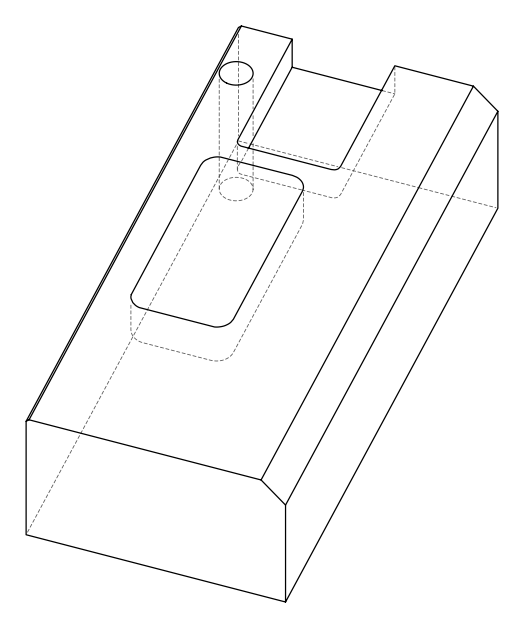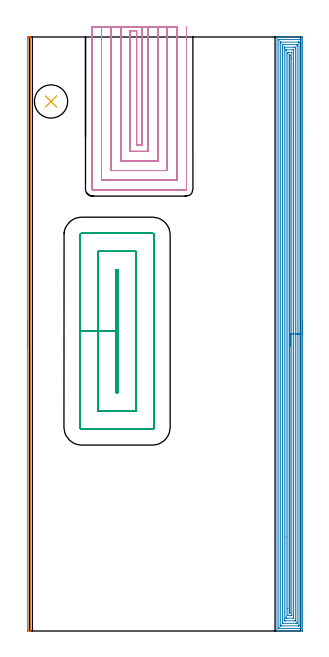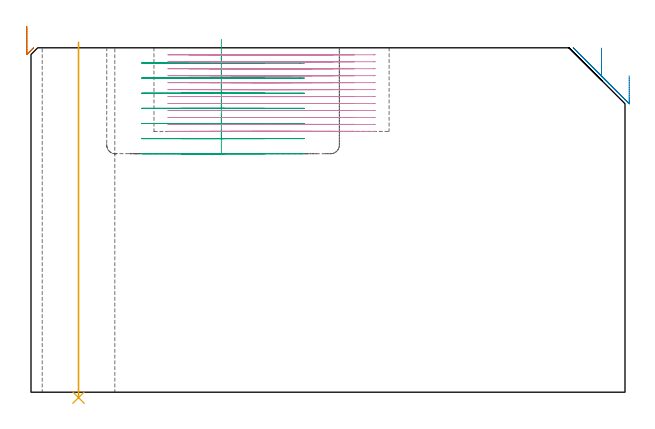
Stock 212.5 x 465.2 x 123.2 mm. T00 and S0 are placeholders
(PLAN: 5 operations, 3 tool changes, 94.7 min)
(1 AREA_MILL | FG_CHAMFER_SURFACE | UGT0205_001 | 3.87 min | 1340 mm3)
(2 AREA_MILL_1 | FG_CHAMFER_SURFACE_1 | UGT0205_001 | 29.97 min | 93040 mm3)
(3 MILL_RECTANGULAR_POCKET | POCKET_RECTANGULAR_STRAIGHT | NXT0201_007 | Follow Part, ap 6.25, ae 75% | 14.31 min | 555288 mm3)
(4 MILL_SLOT | SLOT_PARTIAL_RECTANGULAR | NXT0201_013 | Follow Part, ap 2.5, ae 75% | 46.06 min | 313021 mm3)
(5 INDEXABLE_INSERT_DRILL_THROUGH_HOLE_FROM_SOLID | STEP1HOLE | NXT0302_023 | 0.51 min | 65306 mm3)
(TOOL UGT0205_001 | Chamfer Mill 20 x 3 x 45 deg. | D20 FL50 Z2)
(TOOL NXT0201_007 | ENDMILL 25mm [R216.25-25050GCK54P 1620] | D25 R3 FL54 Z5)
(TOOL NXT0201_013 | ENDMILL 10mm | D10 FL30 Z4)
(TOOL NXT0302_023 | Index. Insert Drill 26mm [880-D2600L32-05] | D26 PA176 FL130 Z2)
(OP 1 AREA_MILL)
G17 G21 G94 G90
T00 M6
G54
G17 G0 G90 X-1.5 Y222.6 S1061 M3
G43 Z133.2 H0
Z130.8
G94 G1 Y222.638 Z129.928 F250.
Y222.752 Z129.064
Y222.941 Z128.212
Y223.203 Z127.38
Y223.537 Z126.574
Y223.94 Z125.8
Y224.408 Z125.064
Y224.94 Z124.372
Y225.529 Z123.729
Y226.172 Z123.14
Y226.864 Z122.608
Y227.6 Z122.14
Y228.374 Z121.737
Y229.18 Z121.403
Y230.012 Z121.141
Y230.864 Z120.952
Y231.728 Z120.838
Y232.6 Z120.8
Y464.574
X-1.499 Y464.854 Z120.801
X-1.493 Y465.185 Z120.804
X-1.491 Y465.196 Z120.806
X-1.173 Y465.2 Z121.123
X-0.65 Z121.646
X-0.3 Z121.995
X0.399 Z122.699
X0.638 Z122.937
X0.771 Y465.197 Z123.063
X0.897 Y465.19 Z123.188
X0.9 Y465.021 Z123.2
Y0.179
X0.897 Y0.01 Z123.188
X0.771 Y0.003 Z123.063
X0.638 Y0. Z122.937
X0.399 Z122.699
X-0.3 Z121.995
X-1.395 Y0.001 Z120.901
X-1.491 Y0.004 Z120.805
X-1.493 Y0.015 Z120.804
X-1.5 Y0.347 Z120.8
Y232.6
Y233.472 Z120.838
Y234.336 Z120.952
Y235.188 Z121.141
Y236.02 Z121.403
Y236.826 Z121.737
Y237.6 Z122.14
Y238.336 Z122.608
Y239.028 Z123.14
Y239.671 Z123.729
Y240.26 Z124.372
Y240.792 Z125.064
Y241.26 Z125.8
Y241.663 Z126.574
Y241.997 Z127.38
Y242.259 Z128.212
Y242.448 Z129.064
Y242.562 Z129.928
Y242.6 Z130.8
G0 Z133.2
M5
M2
(OP 2 AREA_MILL_1)
G17 G21 G94 G90
T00 M6
G54
G17 G0 G90 X214. Y242.6 S1061 M3
G43 Z133.2 H0
Z113.2
G94 G1 Y242.562 Z112.328 F250.
Y242.448 Z111.464
Y242.259 Z110.612
Y241.997 Z109.78
Y241.663 Z108.974
Y241.26 Z108.2
Y240.792 Z107.464
Y240.26 Z106.772
Y239.671 Z106.129
Y239.028 Z105.54
Y238.336 Z105.008
Y237.6 Z104.54
Y236.826 Z104.137
Y236.02 Z103.803
Y235.188 Z103.541
Y234.336 Z103.352
Y233.472 Z103.238
Y232.6 Z103.2
X213.999 Y0.626 Z103.201
X213.994 Y0.013 Z103.204
X213.992 Y0.007 Z103.206
X213.381 Y0. Z103.817
X197.925 Z119.271
X195.512 Z121.683
X194.797 Z122.403
X194.496 Z122.704
X194.068 Y0.002 Z123.123
X194.046 Y0.003 Z123.145
X194.003 Y0.01 Z123.188
X194. Y0.179 Z123.2
Y465.021
X194.002 Y465.19 Z123.189
X194.066 Y465.193 Z123.126
X194.496 Y465.2 Z122.703
X194.796 Z122.403
X195.512 Z121.683
X196.764 Z120.433
X198.193 Z119.003
X213.381 Z103.817
X213.651 Y465.198 Z103.547
X213.992 Y465.19 Z103.206
X213.999 Y464.849 Z103.199
X214. Y232.6 Z103.2
X212.586 Z104.614
X212.585 Y2.316 Z104.615
X212.584 Y2.217 Z104.616
X212.579 Y2.023 Z104.621
X212.573 Y2.009 Z104.627
X212.564 Y2.005 Z104.636
X212.539 Y2.001 Z104.661
X212.487 Y2. Z104.713
X212.008 Z105.192
X195.926 Z121.274
X195.512 Y2.003 Z121.688
X195.454 Y2.006 Z121.746
X195.424 Y2.009 Z121.776
X195.42 Y2.12 Z121.78
X195.415 Y2.316 Z121.785
X195.414 Y2.414 Z121.786
X195.415 Y462.884 Z121.785
X195.416 Y462.983 Z121.784
X195.421 Y463.177 Z121.779
X195.427 Y463.191 Z121.773
X195.436 Y463.195 Z121.764
X195.461 Y463.198 Z121.739
X195.512 Y463.2 Z121.688
X195.992 Z121.208
X212.074 Z105.126
X212.487 Y463.197 Z104.713
X212.546 Y463.194 Z104.654
X212.576 Y463.191 Z104.624
X212.58 Y463.081 Z104.62
X212.585 Y462.884 Z104.615
X212.586 Y462.786 Z104.614
Y232.6
X211.172 Z106.028
X211.171 Y4.625 Z106.029
X211.17 Y4.202 Z106.03
X211.168 Y4.084 Z106.032
X211.165 Y4.028 Z106.035
X211.157 Y4.01 Z106.043
X211.104 Y4.007 Z106.096
X210.902 Y4.001 Z106.298
X197.098 Z120.102
X196.963 Y4.003 Z120.237
X196.856 Y4.008 Z120.344
X196.834 Y4.012 Z120.366
X196.832 Y4.019 Z120.368
X196.83 Y4.045 Z120.37
X196.829 Y4.202 Z120.371
X196.828 Y4.673 Z120.372
X196.829 Y460.575 Z120.371
X196.83 Y460.998 Z120.37
X196.832 Y461.116 Z120.368
X196.835 Y461.172 Z120.365
X196.843 Y461.19 Z120.357
X196.896 Y461.193 Z120.304
X197.098 Y461.199 Z120.102
X210.902 Z106.298
X211.037 Y461.198 Z106.163
X211.144 Y461.192 Z106.056
X211.166 Y461.188 Z106.034
X211.168 Y461.181 Z106.032
X211.17 Y461.155 Z106.03
X211.171 Y460.998 Z106.029
X211.172 Y460.527 Z106.028
Y232.6
X209.757 Z107.443
Y6.884
X209.753 Y6.044 Z107.447
X209.751 Y6.019 Z107.449
X209.74 Y6.01 Z107.46
X209.686 Y6.005 Z107.514
X209.576 Y6.002 Z107.624
X209.355 Y6. Z107.845
X208.914 Z108.286
X198.64 Z118.56
X198.422 Y6.002 Z118.778
X198.313 Y6.005 Z118.887
X198.261 Y6.01 Z118.939
X198.249 Y6.018 Z118.951
X198.248 Y6.036 Z118.952
X198.243 Y6.834 Z118.957
Y6.884
Y458.316
X198.247 Y459.156 Z118.953
X198.249 Y459.181 Z118.951
X198.26 Y459.19 Z118.94
X198.314 Y459.195 Z118.886
X198.424 Y459.198 Z118.776
X198.645 Y459.2 Z118.555
X199.086 Z118.114
X209.36 Z107.84
X209.578 Y459.199 Z107.622
X209.687 Y459.195 Z107.513
X209.74 Y459.19 Z107.46
X209.751 Y459.182 Z107.449
X209.752 Y459.164 Z107.448
X209.757 Y458.366 Z107.443
Y458.316
Y232.6
X208.343 Z108.857
Y9.243
X208.342 Y8.671 Z108.858
X208.34 Y8.351 Z108.86
X208.336 Y8.028 Z108.864
X208.33 Y8.009 Z108.87
X208.313 Y8.006 Z108.887
X208.272 Y8.003 Z108.928
X208.188 Y8.001 Z109.012
X208.02 Y8. Z109.18
X200.65 Z116.55
X199.98 Y8.002 Z117.22
X199.754 Y8.004 Z117.446
X199.678 Y8.01 Z117.522
X199.664 Y8.032 Z117.536
X199.661 Y8.096 Z117.539
X199.658 Y8.671 Z117.542
X199.657 Y8.994 Z117.543
Y455.957
X199.658 Y456.529 Z117.542
X199.66 Y456.849 Z117.54
X199.664 Y457.172 Z117.536
X199.67 Y457.191 Z117.53
X199.687 Y457.194 Z117.513
X199.728 Y457.197 Z117.472
X199.812 Y457.199 Z117.388
X199.98 Y457.2 Z117.22
X207.349 Z109.851
X208.02 Y457.198 Z109.18
X208.246 Y457.196 Z108.954
X208.322 Y457.19 Z108.878
X208.336 Y457.168 Z108.864
X208.339 Y457.104 Z108.861
X208.342 Y456.529 Z108.858
X208.343 Y456.206 Z108.857
Y232.6
X206.929 Z110.271
X206.928 Y10.459 Z110.272
X206.926 Y10.111 Z110.274
X206.924 Y10.026 Z110.276
X206.923 Y10.012 Z110.277
X206.9 Y10.008 Z110.3
X206.845 Y10.004 Z110.355
X206.692 Y10.001 Z110.508
X201.766 Y10. Z115.434
X201.33 Y10.002 Z115.87
X201.126 Y10.008 Z116.074
X201.083 Y10.01 Z116.117
X201.078 Y10.084 Z116.122
X201.074 Y10.259 Z116.126
X201.072 Y10.459 Z116.128
X201.071 Y73.506 Z116.129
Y454.741
X201.074 Y455.088 Z116.126
X201.076 Y455.174 Z116.124
X201.077 Y455.188 Z116.123
X201.099 Y455.192 Z116.101
X201.154 Y455.196 Z116.046
X201.308 Y455.199 Z115.892
X206.234 Y455.2 Z110.966
X206.67 Y455.198 Z110.53
X206.874 Y455.193 Z110.326
X206.917 Y455.19 Z110.283
X206.922 Y455.116 Z110.278
X206.926 Y454.941 Z110.274
X206.928 Y454.741 Z110.272
X206.929 Y388.303 Z110.271
Y232.6
X205.515 Z111.685
Y12.967
X205.512 Y12.247 Z111.688
X205.51 Y12.077 Z111.69
X205.508 Y12.023 Z111.692
X205.463 Y12.01 Z111.737
X205.34 Y12.007 Z111.86
X204.693 Y12.001 Z112.507
X202.66 Z114.54
X202.578 Y12.003 Z114.622
X202.512 Y12.007 Z114.688
X202.496 Y12.01 Z114.704
X202.492 Y12.025 Z114.708
X202.489 Y12.073 Z114.711
X202.486 Y12.247 Z114.714
X202.485 Y17.457 Z114.715
Y452.233
X202.488 Y452.953 Z114.712
X202.49 Y453.123 Z114.71
X202.492 Y453.177 Z114.708
X202.537 Y453.19 Z114.663
X202.66 Y453.193 Z114.54
X203.307 Y453.199 Z113.893
X205.34 Z111.86
X205.422 Y453.197 Z111.778
X205.488 Y453.193 Z111.712
X205.504 Y453.191 Z111.696
X205.508 Y453.175 Z111.692
X205.51 Y453.127 Z111.69
X205.514 Y452.953 Z111.686
X205.515 Y448.63 Z111.685
Y232.6
X204.1 Z113.1
Y14.728
X204.099 Y14.383 Z113.101
X204.093 Y14.035 Z113.107
X204.017 Y14.01 Z113.183
X203.907 Y14.035 Z113.293
X203.902 Y14.236 Z113.298
X203.9 Y14.582 Z113.3
Y450.472
X203.901 Y450.817 Z113.299
X203.907 Y451.165 Z113.293
X203.983 Y451.19 Z113.217
X204.093 Y451.165 Z113.107
X204.099 Y450.819 Z113.101
X204.1 Y450.618 Z113.1
X204.101 Y450.271 Z113.099
X204.1 Y232.6 Z113.1
Y231.728 Z113.138
Y230.864 Z113.251
Y230.012 Z113.44
Y229.18 Z113.703
Y228.374 Z114.036
Y227.6 Z114.439
Y226.864 Z114.908
Y226.172 Z115.439
Y225.529 Z116.028
Y224.94 Z116.672
Y224.408 Z117.364
Y223.94 Z118.1
Y223.537 Z118.873
Y223.203 Z119.679
Y222.941 Z120.511
Y222.752 Z121.363
Y222.638 Z122.228
Y222.6 Z123.1
G0 Z133.2
M5
M2
(OP 3 MILL_RECTANGULAR_POCKET)
G17 G21 G94 G90
T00 M6
G54
G17 G0 G90 X68.1 Y266.252 S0 M3
G43 Z133.2 H1
Z126.2
G94 G1 Y234.85 Z117.786 F250.
Y186.6 F500.
X69.3
Y283.1
X68.1
Y234.85
X53.85
Y172.35
X83.55
Y297.35
X53.85
Y234.85
X39.6
Y159.6
G3 X41.1 Y158.1 R1.5
G1 X96.3
G3 X97.8 Y159.6 R1.5
G1 Y310.1
G3 X96.3 Y311.6 R1.5
G1 X41.1
G3 X39.6 Y310.1 R1.5
G1 Y234.85
Y233.85
G0 X68.1 Y266.252 Z120.786
G1 Y234.85 Z112.371 F250.
Y186.6 F500.
X69.3
Y283.1
X68.1
Y234.85
X53.85
Y172.35
X83.55
Y297.35
X53.85
Y234.85
X39.6
Y159.6
G3 X41.1 Y158.1 R1.5
G1 X96.3
G3 X97.8 Y159.6 R1.5
G1 Y310.1
G3 X96.3 Y311.6 R1.5
G1 X41.1
G3 X39.6 Y310.1 R1.5
G1 Y234.85
Y233.85
G0 X68.1 Y266.252 Z115.371
G1 Y234.85 Z106.957 F250.
Y186.6 F500.
X69.3
Y283.1
X68.1
Y234.85
X53.85
Y172.35
X83.55
Y297.35
X53.85
Y234.85
X39.6
Y159.6
G3 X41.1 Y158.1 R1.5
G1 X96.3
G3 X97.8 Y159.6 R1.5
G1 Y310.1
G3 X96.3 Y311.6 R1.5
G1 X41.1
G3 X39.6 Y310.1 R1.5
G1 Y234.85
Y233.85
G0 X68.1 Y266.252 Z109.957
G1 Y234.85 Z101.543 F250.
Y186.6 F500.
X69.3
Y283.1
X68.1
Y234.85
X53.85
Y172.35
X83.55
Y297.35
X53.85
Y234.85
X39.6
Y159.6
G3 X41.1 Y158.1 R1.5
G1 X96.3
G3 X97.8 Y159.6 R1.5
G1 Y310.1
G3 X96.3 Y311.6 R1.5
G1 X41.1
G3 X39.6 Y310.1 R1.5
G1 Y234.85
Y233.85
G0 X68.1 Y266.252 Z104.543
G1 Y234.85 Z96.129 F250.
Y186.6 F500.
X69.3
Y283.1
X68.1
Y234.85
X53.85
Y172.35
X83.55
Y297.35
X53.85
Y234.85
X39.6
Y159.6
G3 X41.1 Y158.1 R1.5
G1 X96.3
G3 X97.8 Y159.6 R1.5
G1 Y310.1
G3 X96.3 Y311.6 R1.5
G1 X41.1
G3 X39.6 Y310.1 R1.5
G1 Y234.85
Y233.85
G0 X68.1 Y266.252 Z99.129
G1 Y234.85 Z90.714 F250.
Y186.6 F500.
X69.3
Y283.1
X68.1
Y234.85
X53.85
Y172.35
X83.55
Y297.35
X53.85
Y234.85
X39.6
Y159.6
G3 X41.1 Y158.1 R1.5
G1 X96.3
G3 X97.8 Y159.6 R1.5
G1 Y310.1
G3 X96.3 Y311.6 R1.5
G1 X41.1
G3 X39.6 Y310.1 R1.5
G1 Y234.85
Y233.85
G0 X68.1 Y266.252 Z93.714
G1 Y234.85 Z85.3 F250.
Y186.6 F500.
X69.3
Y283.1
X68.1
Y234.85
X53.85
Y172.35
X83.55
Y297.35
X53.85
Y234.85
X39.6
Y159.6
G3 X41.1 Y158.1 R1.5
G1 X96.3
G3 X97.8 Y159.6 R1.5
G1 Y310.1
G3 X96.3 Y311.6 R1.5
G1 X41.1
G3 X39.6 Y310.1 R1.5
G1 Y234.85
Y233.85
G0 Z133.2
M5
M2
(OP 4 MILL_SLOT)
G17 G21 G94 G90
T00 M6
G54
G17 G0 G90 X88.1 Y473.2 S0 M3
G43 Z133.2 H0
Z120.708
G94 G1 Y470.2 F250.
Y380.6 F500.
X84.
Y470.2
X79.
Y375.6
X93.1
Y470.2
Y473.2 F250.
X71.5
Y470.2
Y368.1 F500.
X100.6
Y470.2
Y473.2 F250.
X64.
Y470.2
Y360.6 F500.
X108.1
Y470.2
Y473.2 F250.
X56.5
Y470.2
Y353.1 F500.
X115.6
Y470.2
Y473.2 F250.
X49.
Y470.2
Y346. F500.
G3 X49.4 Y345.6 R0.4
G1 X122.7
G3 X123.1 Y346. R0.4
G1 Y470.2
Y473.2 F250.
G0 X88.1 Z118.217
G1 Y470.2
Y380.6 F500.
X84.
Y470.2
X79.
Y375.6
X93.1
Y470.2
Y473.2 F250.
X71.5
Y470.2
Y368.1 F500.
X100.6
Y470.2
Y473.2 F250.
X64.
Y470.2
Y360.6 F500.
X108.1
Y470.2
Y473.2 F250.
X56.5
Y470.2
Y353.1 F500.
X115.6
Y470.2
Y473.2 F250.
X49.
Y470.2
Y346. F500.
G3 X49.4 Y345.6 R0.4
G1 X122.7
G3 X123.1 Y346. R0.4
G1 Y470.2
Y473.2 F250.
G0 X88.1 Z115.725
G1 Y470.2
Y380.6 F500.
X84.
Y470.2
X79.
Y375.6
X93.1
Y470.2
Y473.2 F250.
X71.5
Y470.2
Y368.1 F500.
X100.6
Y470.2
Y473.2 F250.
X64.
Y470.2
Y360.6 F500.
X108.1
Y470.2
Y473.2 F250.
X56.5
Y470.2
Y353.1 F500.
X115.6
Y470.2
Y473.2 F250.
X49.
Y470.2
Y346. F500.
G3 X49.4 Y345.6 R0.4
G1 X122.7
G3 X123.1 Y346. R0.4
G1 Y470.2
Y473.2 F250.
G0 X88.1 Z113.233
G1 Y470.2
Y380.6 F500.
X84.
Y470.2
X79.
Y375.6
X93.1
Y470.2
Y473.2 F250.
X71.5
Y470.2
Y368.1 F500.
X100.6
Y470.2
Y473.2 F250.
X64.
Y470.2
Y360.6 F500.
X108.1
Y470.2
Y473.2 F250.
X56.5
Y470.2
Y353.1 F500.
X115.6
Y470.2
Y473.2 F250.
X49.
Y470.2
Y346. F500.
G3 X49.4 Y345.6 R0.4
G1 X122.7
G3 X123.1 Y346. R0.4
G1 Y470.2
Y473.2 F250.
G0 X88.1 Z110.742
G1 Y470.2
Y380.6 F500.
X84.
Y470.2
X79.
Y375.6
X93.1
Y470.2
Y473.2 F250.
X71.5
Y470.2
Y368.1 F500.
X100.6
Y470.2
Y473.2 F250.
X64.
Y470.2
Y360.6 F500.
X108.1
Y470.2
Y473.2 F250.
X56.5
Y470.2
Y353.1 F500.
X115.6
Y470.2
Y473.2 F250.
X49.
Y470.2
Y346. F500.
G3 X49.4 Y345.6 R0.4
G1 X122.7
G3 X123.1 Y346. R0.4
G1 Y470.2
Y473.2 F250.
G0 X88.1 Z108.25
G1 Y470.2
Y380.6 F500.
X84.
Y470.2
X79.
Y375.6
X93.1
Y470.2
Y473.2 F250.
X71.5
Y470.2
Y368.1 F500.
X100.6
Y470.2
Y473.2 F250.
X64.
Y470.2
Y360.6 F500.
X108.1
Y470.2
Y473.2 F250.
X56.5
Y470.2
Y353.1 F500.
X115.6
Y470.2
Y473.2 F250.
X49.
Y470.2
Y346. F500.
G3 X49.4 Y345.6 R0.4
G1 X122.7
G3 X123.1 Y346. R0.4
G1 Y470.2
Y473.2 F250.
G0 X88.1 Z105.758
G1 Y470.2
Y380.6 F500.
X84.
Y470.2
X79.
Y375.6
X93.1
Y470.2
Y473.2 F250.
X71.5
Y470.2
Y368.1 F500.
X100.6
Y470.2
Y473.2 F250.
X64.
Y470.2
Y360.6 F500.
X108.1
Y470.2
Y473.2 F250.
X56.5
Y470.2
Y353.1 F500.
X115.6
Y470.2
Y473.2 F250.
X49.
Y470.2
Y346. F500.
G3 X49.4 Y345.6 R0.4
G1 X122.7
G3 X123.1 Y346. R0.4
G1 Y470.2
Y473.2 F250.
G0 X88.1 Z103.267
G1 Y470.2
Y380.6 F500.
X84.
Y470.2
X79.
Y375.6
X93.1
Y470.2
Y473.2 F250.
X71.5
Y470.2
Y368.1 F500.
X100.6
Y470.2
Y473.2 F250.
X64.
Y470.2
Y360.6 F500.
X108.1
Y470.2
Y473.2 F250.
X56.5
Y470.2
Y353.1 F500.
X115.6
Y470.2
Y473.2 F250.
X49.
Y470.2
Y346. F500.
G3 X49.4 Y345.6 R0.4
G1 X122.7
G3 X123.1 Y346. R0.4
G1 Y470.2
Y473.2 F250.
G0 X88.1 Z100.775
G1 Y470.2
Y380.6 F500.
X84.
Y470.2
X79.
Y375.6
X93.1
Y470.2
Y473.2 F250.
X71.5
Y470.2
Y368.1 F500.
X100.6
Y470.2
Y473.2 F250.
X64.
Y470.2
Y360.6 F500.
X108.1
Y470.2
Y473.2 F250.
X56.5
Y470.2
Y353.1 F500.
X115.6
Y470.2
Y473.2 F250.
X49.
Y470.2
Y346. F500.
G3 X49.4 Y345.6 R0.4
G1 X122.7
G3 X123.1 Y346. R0.4
G1 Y470.2
Y473.2 F250.
G0 X88.1 Z98.283
G1 Y470.2
Y380.6 F500.
X84.
Y470.2
X79.
Y375.6
X93.1
Y470.2
Y473.2 F250.
X71.5
Y470.2
Y368.1 F500.
X100.6
Y470.2
Y473.2 F250.
X64.
Y470.2
Y360.6 F500.
X108.1
Y470.2
Y473.2 F250.
X56.5
Y470.2
Y353.1 F500.
X115.6
Y470.2
Y473.2 F250.
X49.
Y470.2
Y346. F500.
G3 X49.4 Y345.6 R0.4
G1 X122.7
G3 X123.1 Y346. R0.4
G1 Y470.2
Y473.2 F250.
G0 X88.1 Z95.792
G1 Y470.2
Y380.6 F500.
X84.
Y470.2
X79.
Y375.6
X93.1
Y470.2
Y473.2 F250.
X71.5
Y470.2
Y368.1 F500.
X100.6
Y470.2
Y473.2 F250.
X64.
Y470.2
Y360.6 F500.
X108.1
Y470.2
Y473.2 F250.
X56.5
Y470.2
Y353.1 F500.
X115.6
Y470.2
Y473.2 F250.
X49.
Y470.2
Y346. F500.
G3 X49.4 Y345.6 R0.4
G1 X122.7
G3 X123.1 Y346. R0.4
G1 Y470.2
Y473.2 F250.
G0 X88.1 Z93.3
G1 Y470.2
Y380.6 F500.
X84.
Y470.2
X79.
Y375.6
X93.1
Y470.2
Y473.2 F250.
X71.5
Y470.2
Y368.1 F500.
X100.6
Y470.2
Y473.2 F250.
X64.
Y470.2
Y360.6 F500.
X108.1
Y470.2
Y473.2 F250.
X56.5
Y470.2
Y353.1 F500.
X115.6
Y470.2
Y473.2 F250.
X49.
Y470.2
Y346. F500.
G3 X49.4 Y345.6 R0.4
G1 X122.7
G3 X123.1 Y346. R0.4
G1 Y470.2
Y473.2 F250.
G0 Z133.2
M5
M2
(OP 5 INDEXABLE_INSERT_DRILL_THROUGH_HOLE_FROM_SOLID)
G17 G21 G94 G90
T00 M6
G54
G17 G0 G90 X17. Y414.7 S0 M3
G43 Z133.2 H1
G94 G81 G98 Z-1.954 F250. R125.2
G80
M5
M2
